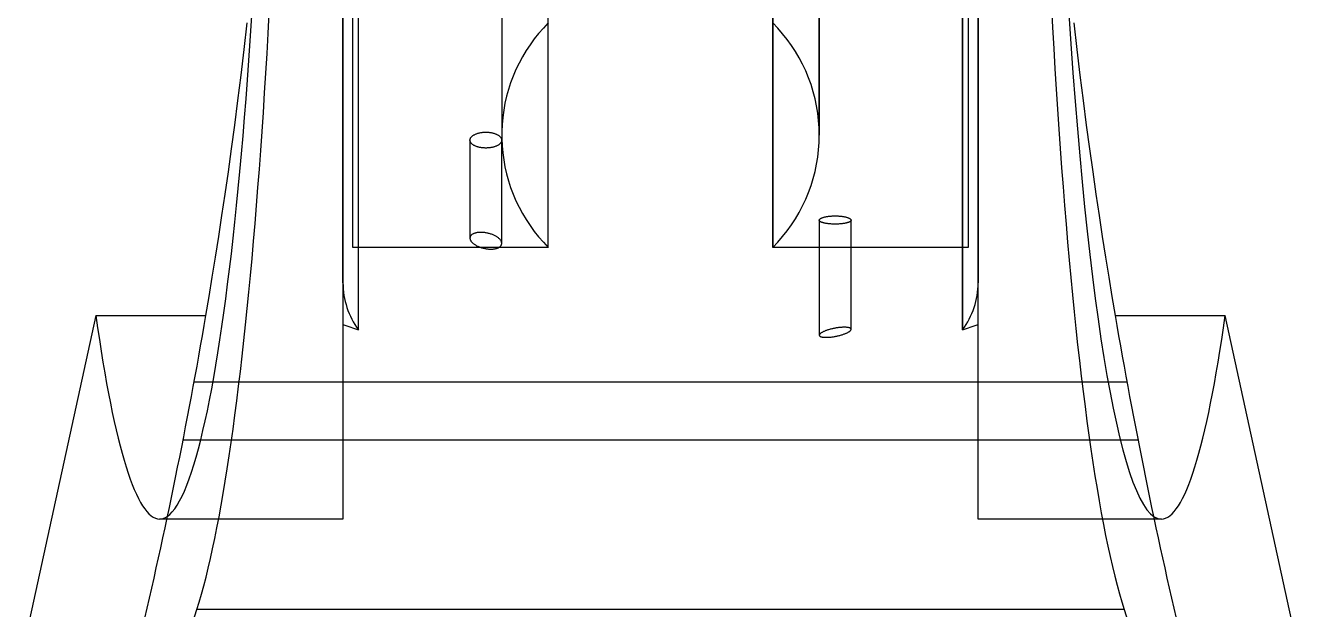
# Model space of a CAD drawing. Header units: millimetres. Extents: x 1269 to 5832, y 527 to 3540.
# Drawn here: x 1624.08 to 1656.08, y 846.67 to 861.38 of the extents above; entities that cross this region are included whole.
import ezdxf

# ---------------------------------------------------------------- set-up
doc = ezdxf.new("R2010")
doc.units = ezdxf.units.MM
doc.layers.add('HIDDEN', color=7, linetype='Continuous')
doc.layers.add('THICK', color=7, linetype='Continuous')

# ---------------------------------------------------------------- blocks, each defined once
blk = doc.blocks.new('lozysko')
at = {"layer": 'HIDDEN'}
for p, q in [((1042.982, -205), (1047.6, -205)), ((1047.6, -205), (1047.6, -259)), ((1063.6, -205), (1068.218, -205)), ((1063.6, -259), (1063.6, -205)), ((1067.626, -207), (1043.574, -207)), ((1043.849, -208.45), (1067.351, -208.45)), ((1051.219, -209.599), (1051.2, -209.602)), ((1051.239, -209.595), (1051.219, -209.599)), ((1051.259, -209.592), (1051.239, -209.595)), ((1051.279, -209.59), (1051.259, -209.592)), ((1051.299, -209.587), (1051.279, -209.59)), ((1051.318, -209.585), (1051.299, -209.587)), ((1051.338, -209.583), (1051.318, -209.585)), ((1051.357, -209.581), (1051.338, -209.583)), ((1051.375, -209.58), (1051.357, -209.581)), ((1051.394, -209.579), (1051.375, -209.58)), ((1051.411, -209.579), (1051.394, -209.579)), ((1051.428, -209.579), (1051.411, -209.579)), ((1051.444, -209.579), (1051.428, -209.579)), ((1051.46, -209.579), (1051.444, -209.579)), ((1051.475, -209.58), (1051.46, -209.579)), ((1051.489, -209.581), (1051.475, -209.58)), ((1051.502, -209.582), (1051.489, -209.581)), ((1051.515, -209.584), (1051.502, -209.582)), ((1051.527, -209.586), (1051.515, -209.584)), ((1051.538, -209.588), (1051.527, -209.586)), ((1051.549, -209.591), (1051.538, -209.588)), ((1051.558, -209.594), (1051.549, -209.591)), ((1051.567, -209.597), (1051.558, -209.594)), ((1051.575, -209.6), (1051.567, -209.597)), ((1047.991, -209.766), (1047.991, -254.234)), ((1047.991, -254.234), (1047.991, -209.766)), ((1050.801, -209.774), (1050.8, -209.779)), ((1050.8, -209.779), (1050.8, -209.784)), ((1050.8, -209.779), (1050.8, -212.53)), ((1050.8, -209.784), (1050.802, -209.789)), ((1050.802, -209.769), (1050.801, -209.774)), ((1050.805, -209.763), (1050.802, -209.769)), ((1050.802, -209.789), (1050.804, -209.794)), ((1050.804, -209.794), (1050.808, -209.798)), ((1050.808, -209.757), (1050.805, -209.763)), ((1050.813, -209.751), (1050.808, -209.757)), ((1050.808, -209.798), (1050.812, -209.803)), ((1050.812, -209.803), (1050.818, -209.807)), ((1050.818, -209.745), (1050.813, -209.751)), ((1050.825, -209.738), (1050.818, -209.745)), ((1050.818, -209.807), (1050.824, -209.81)), ((1050.824, -209.81), (1050.832, -209.814)), ((1050.833, -209.732), (1050.825, -209.738)), ((1050.832, -209.814), (1050.84, -209.817)), ((1050.842, -209.726), (1050.833, -209.732)), ((1050.84, -209.817), (1050.85, -209.82)), ((1050.851, -209.719), (1050.842, -209.726)), ((1050.85, -209.82), (1050.86, -209.823)), ((1050.862, -209.713), (1050.851, -209.719)), ((1050.86, -209.823), (1050.871, -209.825)), ((1050.873, -209.706), (1050.862, -209.713)), ((1050.871, -209.825), (1050.883, -209.827)), ((1050.885, -209.7), (1050.873, -209.706)), ((1050.883, -209.827), (1050.895, -209.829)), ((1050.898, -209.693), (1050.885, -209.7)), ((1050.895, -209.829), (1050.908, -209.83)), ((1050.911, -209.687), (1050.898, -209.693)), ((1050.908, -209.83), (1050.922, -209.831)), ((1050.925, -209.681), (1050.911, -209.687)), ((1050.922, -209.831), (1050.936, -209.832)), ((1050.94, -209.675), (1050.925, -209.681)), ((1050.936, -209.832), (1050.951, -209.832)), ((1050.956, -209.669), (1050.94, -209.675)), ((1050.951, -209.832), (1050.967, -209.833)), ((1050.972, -209.663), (1050.956, -209.669)), ((1050.967, -209.833), (1050.983, -209.832)), ((1050.989, -209.657), (1050.972, -209.663)), ((1050.983, -209.832), (1051.001, -209.832)), ((1051.006, -209.651), (1050.989, -209.657)), ((1051.001, -209.832), (1051.018, -209.831)), ((1051.025, -209.645), (1051.006, -209.651)), ((1051.018, -209.831), (1051.036, -209.83)), ((1051.043, -209.639), (1051.025, -209.645)), ((1051.036, -209.83), (1051.055, -209.829)), ((1051.062, -209.634), (1051.043, -209.639)), ((1051.055, -209.829), (1051.074, -209.827)), ((1051.082, -209.628), (1051.062, -209.634)), ((1051.074, -209.827), (1051.093, -209.825)), ((1051.101, -209.623), (1051.082, -209.628)), ((1051.093, -209.825), (1051.113, -209.823)), ((1051.121, -209.619), (1051.101, -209.623)), ((1051.113, -209.823), (1051.132, -209.82)), ((1051.141, -209.614), (1051.121, -209.619)), ((1051.132, -209.82), (1051.152, -209.817)), ((1051.161, -209.61), (1051.141, -209.614)), ((1051.152, -209.817), (1051.171, -209.814)), ((1051.181, -209.606), (1051.161, -209.61)), ((1051.171, -209.814), (1051.19, -209.811)), ((1051.2, -209.602), (1051.181, -209.606)), ((1051.19, -209.811), (1051.21, -209.807)), ((1051.21, -209.807), (1051.229, -209.803)), ((1051.229, -209.803), (1051.248, -209.799)), ((1051.248, -209.799), (1051.268, -209.795)), ((1051.268, -209.795), (1051.287, -209.79)), ((1051.287, -209.79), (1051.307, -209.786)), ((1051.307, -209.786), (1051.326, -209.781)), ((1051.326, -209.781), (1051.345, -209.775)), ((1051.345, -209.775), (1051.364, -209.77)), ((1051.364, -209.77), (1051.382, -209.764)), ((1051.382, -209.764), (1051.399, -209.759)), ((1051.399, -209.759), (1051.417, -209.753)), ((1051.417, -209.753), (1051.433, -209.747)), ((1051.433, -209.747), (1051.449, -209.741)), ((1051.449, -209.741), (1051.464, -209.735)), ((1051.464, -209.735), (1051.478, -209.729)), ((1051.478, -209.729), (1051.492, -209.723)), ((1051.492, -209.723), (1051.505, -209.717)), ((1051.505, -209.717), (1051.517, -209.71)), ((1051.517, -209.71), (1051.529, -209.704)), ((1051.529, -209.704), (1051.54, -209.698)), ((1051.54, -209.698), (1051.55, -209.691)), ((1051.55, -209.691), (1051.56, -209.685)), ((1051.56, -209.685), (1051.568, -209.678)), ((1051.568, -209.678), (1051.576, -209.672)), ((1051.581, -209.604), (1051.575, -209.6)), ((1051.576, -209.672), (1051.582, -209.666)), ((1051.587, -209.608), (1051.581, -209.604)), ((1051.582, -209.666), (1051.588, -209.66)), ((1051.592, -209.613), (1051.587, -209.608)), ((1051.588, -209.66), (1051.592, -209.654)), ((1051.595, -209.617), (1051.592, -209.613)), ((1051.592, -209.654), (1051.596, -209.648)), ((1051.598, -209.622), (1051.595, -209.617)), ((1051.596, -209.648), (1051.598, -209.642)), ((1051.599, -209.627), (1051.598, -209.622)), ((1051.598, -209.642), (1051.6, -209.637)), ((1051.6, -209.632), (1051.599, -209.627)), ((1051.6, -209.637), (1051.6, -209.632)), ((1051.6, -212.53), (1051.6, -209.632)), ((1063.209, -209.766), (1063.209, -254.234)), ((1063.209, -209.766), (1063.209, -254.234)), ((1047.6, -232), (1047.6, -210.954)), ((1063.6, -210.954), (1063.6, -232)), ((1059.683, -211.837), (1059.671, -211.843)), ((1059.695, -211.832), (1059.683, -211.837)), ((1059.708, -211.826), (1059.695, -211.832)), ((1059.722, -211.822), (1059.708, -211.826)), ((1059.736, -211.818), (1059.722, -211.822)), ((1059.751, -211.814), (1059.736, -211.818)), ((1059.767, -211.81), (1059.751, -211.814)), ((1059.783, -211.808), (1059.767, -211.81)), ((1059.801, -211.805), (1059.783, -211.808)), ((1059.818, -211.803), (1059.801, -211.805)), ((1059.836, -211.802), (1059.818, -211.803)), ((1059.855, -211.801), (1059.836, -211.802)), ((1059.874, -211.801), (1059.855, -211.801)), ((1059.893, -211.801), (1059.874, -211.801)), ((1059.913, -211.802), (1059.893, -211.801)), ((1059.932, -211.803), (1059.913, -211.802)), ((1059.952, -211.805), (1059.932, -211.803)), ((1059.971, -211.807), (1059.952, -211.805)), ((1059.99, -211.81), (1059.971, -211.807)), ((1060.01, -211.813), (1059.99, -211.81)), ((1060.029, -211.817), (1060.01, -211.813)), ((1060.048, -211.821), (1060.029, -211.817)), ((1060.068, -211.825), (1060.048, -211.821)), ((1060.087, -211.831), (1060.068, -211.825)), ((1060.107, -211.836), (1060.087, -211.831)), ((1060.126, -211.842), (1060.107, -211.836)), ((1047.85, -211.843), (1052.772, -211.843)), ((1047.85, -252.157), (1047.85, -211.843)), ((1052.523, -212.116), (1052.408, -212.261)), ((1052.644, -211.977), (1052.523, -212.116)), ((1052.772, -211.843), (1052.644, -211.977)), ((1052.772, -252.157), (1052.772, -211.843)), ((1052.772, -211.843), (1052.772, -252.157)), ((1058.428, -211.843), (1058.428, -252.157)), ((1058.552, -211.973), (1058.428, -211.843)), ((1058.428, -211.843), (1063.35, -211.843)), ((1058.428, -211.843), (1058.428, -252.157)), ((1058.671, -212.108), (1058.552, -211.973)), ((1058.782, -212.248), (1058.671, -212.108)), ((1059.602, -211.926), (1059.6, -211.936)), ((1059.6, -211.936), (1059.6, -211.945)), ((1059.6, -211.945), (1059.6, -214.544)), ((1059.6, -211.945), (1059.6, -211.955)), ((1059.6, -211.955), (1059.602, -211.965)), ((1059.604, -211.917), (1059.602, -211.926)), ((1059.602, -211.965), (1059.604, -211.976)), ((1059.608, -211.907), (1059.604, -211.917)), ((1059.604, -211.976), (1059.608, -211.986)), ((1059.612, -211.898), (1059.608, -211.907)), ((1059.608, -211.986), (1059.612, -211.997)), ((1059.618, -211.889), (1059.612, -211.898)), ((1059.612, -211.997), (1059.618, -212.007)), ((1059.624, -211.881), (1059.618, -211.889)), ((1059.618, -212.007), (1059.624, -212.018)), ((1059.632, -211.872), (1059.624, -211.881)), ((1059.624, -212.018), (1059.632, -212.029)), ((1059.64, -211.864), (1059.632, -211.872)), ((1059.632, -212.029), (1059.64, -212.04)), ((1059.65, -211.857), (1059.64, -211.864)), ((1059.64, -212.04), (1059.65, -212.05)), ((1059.66, -211.85), (1059.65, -211.857)), ((1059.65, -212.05), (1059.66, -212.061)), ((1059.671, -211.843), (1059.66, -211.85)), ((1059.66, -212.061), (1059.671, -212.071)), ((1059.671, -212.071), (1059.683, -212.081)), ((1059.683, -212.081), (1059.695, -212.091)), ((1059.695, -212.091), (1059.708, -212.1)), ((1059.708, -212.1), (1059.722, -212.109)), ((1059.722, -212.109), (1059.736, -212.118)), ((1059.736, -212.118), (1059.751, -212.127)), ((1059.751, -212.127), (1059.767, -212.135)), ((1059.767, -212.135), (1059.783, -212.144)), ((1059.783, -212.144), (1059.801, -212.152)), ((1059.801, -212.152), (1059.818, -212.159)), ((1059.818, -212.159), (1059.836, -212.167)), ((1060.145, -211.849), (1060.126, -211.842)), ((1060.164, -211.856), (1060.145, -211.849)), ((1060.182, -211.863), (1060.164, -211.856)), ((1060.199, -211.871), (1060.182, -211.863)), ((1060.217, -211.879), (1060.199, -211.871)), ((1060.233, -211.887), (1060.217, -211.879)), ((1060.249, -211.896), (1060.233, -211.887)), ((1060.264, -211.905), (1060.249, -211.896)), ((1060.278, -211.914), (1060.264, -211.905)), ((1060.292, -211.923), (1060.278, -211.914)), ((1060.305, -211.932), (1060.292, -211.923)), ((1060.317, -211.942), (1060.305, -211.932)), ((1060.329, -211.952), (1060.317, -211.942)), ((1060.34, -211.962), (1060.329, -211.952)), ((1060.35, -211.973), (1060.34, -211.962)), ((1060.36, -211.983), (1060.35, -211.973)), ((1060.35, -212.166), (1060.36, -212.158)), ((1060.368, -211.994), (1060.36, -211.983)), ((1060.36, -212.158), (1060.368, -212.15)), ((1060.376, -212.005), (1060.368, -211.994)), ((1060.368, -212.15), (1060.376, -212.142)), ((1060.382, -212.015), (1060.376, -212.005)), ((1060.376, -212.142), (1060.382, -212.134)), ((1060.388, -212.026), (1060.382, -212.015)), ((1060.382, -212.134), (1060.388, -212.125)), ((1060.392, -212.037), (1060.388, -212.026)), ((1060.388, -212.125), (1060.392, -212.116)), ((1060.396, -212.047), (1060.392, -212.037)), ((1060.392, -212.116), (1060.396, -212.106)), ((1060.398, -212.058), (1060.396, -212.047)), ((1060.396, -212.106), (1060.398, -212.097)), ((1060.4, -212.068), (1060.398, -212.058)), ((1060.398, -212.097), (1060.4, -212.087)), ((1060.4, -212.077), (1060.4, -212.068)), ((1060.4, -214.544), (1060.4, -212.077)), ((1060.4, -212.087), (1060.4, -212.077)), ((1063.35, -211.843), (1063.35, -252.157)), ((1050.848, -212.482), (1050.857, -212.478)), ((1050.857, -212.478), (1050.867, -212.474)), ((1050.867, -212.474), (1050.877, -212.47)), ((1050.877, -212.47), (1050.888, -212.467)), ((1050.888, -212.467), (1050.899, -212.463)), ((1050.899, -212.463), (1050.911, -212.46)), ((1050.911, -212.46), (1050.923, -212.457)), ((1050.923, -212.457), (1050.936, -212.454)), ((1050.936, -212.454), (1050.95, -212.452)), ((1050.95, -212.452), (1050.964, -212.449)), ((1050.964, -212.449), (1050.979, -212.446)), ((1050.979, -212.446), (1050.994, -212.444)), ((1050.994, -212.444), (1051.01, -212.442)), ((1051.01, -212.442), (1051.026, -212.44)), ((1051.026, -212.44), (1051.043, -212.438)), ((1051.043, -212.438), (1051.06, -212.436)), ((1051.06, -212.436), (1051.077, -212.435)), ((1051.077, -212.435), (1051.094, -212.434)), ((1051.094, -212.434), (1051.112, -212.433)), ((1051.112, -212.433), (1051.13, -212.432)), ((1051.13, -212.432), (1051.147, -212.431)), ((1051.147, -212.431), (1051.165, -212.431)), ((1051.165, -212.431), (1051.183, -212.43)), ((1051.183, -212.43), (1051.2, -212.43)), ((1051.2, -212.43), (1051.217, -212.43)), ((1051.217, -212.43), (1051.235, -212.431)), ((1051.235, -212.431), (1051.253, -212.431)), ((1051.253, -212.431), (1051.27, -212.432)), ((1051.27, -212.432), (1051.288, -212.433)), ((1051.288, -212.433), (1051.306, -212.434)), ((1051.306, -212.434), (1051.323, -212.435)), ((1051.323, -212.435), (1051.34, -212.436)), ((1051.34, -212.436), (1051.357, -212.438)), ((1051.357, -212.438), (1051.374, -212.44)), ((1051.374, -212.44), (1051.39, -212.442)), ((1051.39, -212.442), (1051.406, -212.444)), ((1051.406, -212.444), (1051.421, -212.446)), ((1051.421, -212.446), (1051.436, -212.449)), ((1051.436, -212.449), (1051.45, -212.452)), ((1051.45, -212.452), (1051.464, -212.454)), ((1051.464, -212.454), (1051.477, -212.457)), ((1051.477, -212.457), (1051.489, -212.46)), ((1051.489, -212.46), (1051.501, -212.463)), ((1051.501, -212.463), (1051.512, -212.467)), ((1051.512, -212.467), (1051.523, -212.47)), ((1051.523, -212.47), (1051.533, -212.474)), ((1051.533, -212.474), (1051.543, -212.478)), ((1051.543, -212.478), (1051.552, -212.482)), ((1052.3, -212.411), (1052.199, -212.566)), ((1052.408, -212.261), (1052.3, -212.411)), ((1058.888, -212.394), (1058.782, -212.248)), ((1058.987, -212.543), (1058.888, -212.394)), ((1059.836, -212.167), (1059.855, -212.174)), ((1059.855, -212.174), (1059.874, -212.18)), ((1059.874, -212.18), (1059.893, -212.186)), ((1059.893, -212.186), (1059.913, -212.192)), ((1059.913, -212.192), (1059.932, -212.197)), ((1059.932, -212.197), (1059.952, -212.202)), ((1059.952, -212.202), (1059.971, -212.206)), ((1059.971, -212.206), (1059.99, -212.21)), ((1059.99, -212.21), (1060.01, -212.213)), ((1060.01, -212.213), (1060.029, -212.216)), ((1060.029, -212.216), (1060.048, -212.218)), ((1060.048, -212.218), (1060.068, -212.22)), ((1060.068, -212.22), (1060.087, -212.221)), ((1060.087, -212.221), (1060.107, -212.222)), ((1060.107, -212.222), (1060.126, -212.222)), ((1060.126, -212.222), (1060.145, -212.222)), ((1060.145, -212.222), (1060.164, -212.221)), ((1060.164, -212.221), (1060.182, -212.219)), ((1060.182, -212.219), (1060.199, -212.218)), ((1060.199, -212.218), (1060.217, -212.215)), ((1060.217, -212.215), (1060.233, -212.212)), ((1060.233, -212.212), (1060.249, -212.209)), ((1060.249, -212.209), (1060.264, -212.205)), ((1060.264, -212.205), (1060.278, -212.201)), ((1060.278, -212.201), (1060.292, -212.196)), ((1060.292, -212.196), (1060.305, -212.191)), ((1060.305, -212.191), (1060.317, -212.186)), ((1060.317, -212.186), (1060.329, -212.179)), ((1060.329, -212.179), (1060.34, -212.173)), ((1060.34, -212.173), (1060.35, -212.166)), ((1050.8, -212.525), (1050.802, -212.521)), ((1050.8, -212.53), (1050.8, -212.525)), ((1050.8, -212.535), (1050.8, -212.53)), ((1050.802, -212.54), (1050.8, -212.535)), ((1050.802, -212.521), (1050.804, -212.516)), ((1050.804, -212.544), (1050.802, -212.54)), ((1050.804, -212.516), (1050.806, -212.512)), ((1050.807, -212.549), (1050.804, -212.544)), ((1050.806, -212.512), (1050.81, -212.507)), ((1050.811, -212.554), (1050.807, -212.549)), ((1050.81, -212.507), (1050.814, -212.503)), ((1050.816, -212.559), (1050.811, -212.554)), ((1050.814, -212.503), (1050.819, -212.498)), ((1050.822, -212.564), (1050.816, -212.559)), ((1050.819, -212.498), (1050.825, -212.494)), ((1050.829, -212.569), (1050.822, -212.564)), ((1050.825, -212.494), (1050.832, -212.49)), ((1050.836, -212.574), (1050.829, -212.569)), ((1050.832, -212.49), (1050.84, -212.486)), ((1050.845, -212.578), (1050.836, -212.574)), ((1050.84, -212.486), (1050.848, -212.482)), ((1050.854, -212.583), (1050.845, -212.578)), ((1050.864, -212.587), (1050.854, -212.583)), ((1050.875, -212.592), (1050.864, -212.587)), ((1050.886, -212.596), (1050.875, -212.592)), ((1050.898, -212.6), (1050.886, -212.596)), ((1050.911, -212.603), (1050.898, -212.6)), ((1050.924, -212.607), (1050.911, -212.603)), ((1050.937, -212.61), (1050.924, -212.607)), ((1050.952, -212.614), (1050.937, -212.61)), ((1050.967, -212.617), (1050.952, -212.614)), ((1050.983, -212.62), (1050.967, -212.617)), ((1050.999, -212.622), (1050.983, -212.62)), ((1051.016, -212.625), (1050.999, -212.622)), ((1051.034, -212.627), (1051.016, -212.625)), ((1051.051, -212.629), (1051.034, -212.627)), ((1051.07, -212.631), (1051.051, -212.629)), ((1051.088, -212.633), (1051.07, -212.631)), ((1051.107, -212.634), (1051.088, -212.633)), ((1051.125, -212.635), (1051.107, -212.634)), ((1051.144, -212.636), (1051.125, -212.635)), ((1051.163, -212.637), (1051.144, -212.636)), ((1051.182, -212.637), (1051.163, -212.637)), ((1051.2, -212.637), (1051.182, -212.637)), ((1051.218, -212.637), (1051.2, -212.637)), ((1051.237, -212.637), (1051.218, -212.637)), ((1051.256, -212.636), (1051.237, -212.637)), ((1051.275, -212.635), (1051.256, -212.636)), ((1051.293, -212.634), (1051.275, -212.635)), ((1051.312, -212.633), (1051.293, -212.634)), ((1051.33, -212.631), (1051.312, -212.633)), ((1051.349, -212.629), (1051.33, -212.631)), ((1051.366, -212.627), (1051.349, -212.629)), ((1051.384, -212.625), (1051.366, -212.627)), ((1051.401, -212.622), (1051.384, -212.625)), ((1051.417, -212.62), (1051.401, -212.622)), ((1051.433, -212.617), (1051.417, -212.62)), ((1051.448, -212.614), (1051.433, -212.617)), ((1051.463, -212.61), (1051.448, -212.614)), ((1051.476, -212.607), (1051.463, -212.61)), ((1051.489, -212.603), (1051.476, -212.607)), ((1051.502, -212.6), (1051.489, -212.603)), ((1051.514, -212.596), (1051.502, -212.6)), ((1051.525, -212.592), (1051.514, -212.596)), ((1051.536, -212.587), (1051.525, -212.592)), ((1051.546, -212.583), (1051.536, -212.587)), ((1051.555, -212.578), (1051.546, -212.583)), ((1051.552, -212.482), (1051.56, -212.486)), ((1051.564, -212.574), (1051.555, -212.578)), ((1051.56, -212.486), (1051.568, -212.49)), ((1051.571, -212.569), (1051.564, -212.574)), ((1051.568, -212.49), (1051.575, -212.494)), ((1051.578, -212.564), (1051.571, -212.569)), ((1051.575, -212.494), (1051.581, -212.498)), ((1051.584, -212.559), (1051.578, -212.564)), ((1051.581, -212.498), (1051.586, -212.503)), ((1051.589, -212.554), (1051.584, -212.559)), ((1051.586, -212.503), (1051.59, -212.507)), ((1051.593, -212.549), (1051.589, -212.554)), ((1051.59, -212.507), (1051.594, -212.512)), ((1051.596, -212.544), (1051.593, -212.549)), ((1051.594, -212.512), (1051.596, -212.516)), ((1051.596, -212.516), (1051.598, -212.521)), ((1051.598, -212.54), (1051.596, -212.544)), ((1051.598, -212.521), (1051.6, -212.525)), ((1051.6, -212.535), (1051.598, -212.54)), ((1051.6, -212.525), (1051.6, -212.53)), ((1051.6, -212.53), (1051.6, -212.535)), ((1052.106, -212.725), (1052.019, -212.889)), ((1052.199, -212.566), (1052.106, -212.725)), ((1059.079, -212.698), (1058.987, -212.543)), ((1059.164, -212.856), (1059.079, -212.698)), ((1051.941, -213.056), (1051.87, -213.227)), ((1052.019, -212.889), (1051.941, -213.056)), ((1059.242, -213.017), (1059.164, -212.856)), ((1059.312, -213.182), (1059.242, -213.017)), ((1051.807, -213.4), (1051.753, -213.577)), ((1051.87, -213.227), (1051.807, -213.4)), ((1059.376, -213.35), (1059.312, -213.182)), ((1059.431, -213.521), (1059.376, -213.35)), ((1051.706, -213.756), (1051.668, -213.937)), ((1051.753, -213.577), (1051.706, -213.756)), ((1059.479, -213.694), (1059.431, -213.521)), ((1059.519, -213.869), (1059.479, -213.694)), ((1051.668, -213.937), (1051.638, -214.119)), ((1059.551, -214.046), (1059.519, -213.869)), ((1059.575, -214.224), (1059.551, -214.046)), ((1051.617, -214.302), (1051.604, -214.487)), ((1051.638, -214.119), (1051.617, -214.302)), ((1059.591, -214.402), (1059.575, -214.224)), ((1059.723, -214.401), (1059.736, -214.395)), ((1059.736, -214.395), (1059.75, -214.39)), ((1059.75, -214.39), (1059.764, -214.384)), ((1059.764, -214.384), (1059.779, -214.379)), ((1059.779, -214.379), (1059.794, -214.375)), ((1059.794, -214.375), (1059.81, -214.37)), ((1059.81, -214.37), (1059.826, -214.366)), ((1059.826, -214.366), (1059.843, -214.363)), ((1059.843, -214.363), (1059.86, -214.359)), ((1059.86, -214.359), (1059.877, -214.356)), ((1059.877, -214.356), (1059.894, -214.354)), ((1059.894, -214.354), (1059.912, -214.352)), ((1059.912, -214.352), (1059.93, -214.35)), ((1059.93, -214.35), (1059.947, -214.349)), ((1059.947, -214.349), (1059.965, -214.348)), ((1059.965, -214.348), (1059.983, -214.347)), ((1059.983, -214.347), (1060, -214.347)), ((1060, -214.347), (1060.017, -214.347)), ((1060.017, -214.347), (1060.035, -214.348)), ((1060.035, -214.348), (1060.053, -214.349)), ((1060.053, -214.349), (1060.07, -214.35)), ((1060.07, -214.35), (1060.088, -214.352)), ((1060.088, -214.352), (1060.106, -214.354)), ((1060.106, -214.354), (1060.123, -214.356)), ((1060.123, -214.356), (1060.14, -214.359)), ((1060.14, -214.359), (1060.157, -214.363)), ((1060.157, -214.363), (1060.174, -214.366)), ((1060.174, -214.366), (1060.19, -214.37)), ((1060.19, -214.37), (1060.206, -214.375)), ((1060.206, -214.375), (1060.221, -214.379)), ((1060.221, -214.379), (1060.236, -214.384)), ((1060.236, -214.384), (1060.25, -214.39)), ((1060.25, -214.39), (1060.264, -214.395)), ((1060.264, -214.395), (1060.277, -214.401)), ((1051.604, -214.487), (1051.6, -214.672)), ((1051.6, -214.672), (1051.604, -214.856)), ((1051.6, -214.672), (1051.6, -249.328)), ((1051.6, -249.328), (1051.6, -214.672)), ((1059.599, -214.582), (1059.591, -214.402)), ((1059.599, -214.761), (1059.599, -214.582)), ((1059.6, -214.535), (1059.602, -214.526)), ((1059.6, -214.544), (1059.6, -214.535)), ((1059.6, -214.553), (1059.6, -214.544)), ((1059.602, -214.562), (1059.6, -214.553)), ((1059.6, -249.328), (1059.6, -214.672)), ((1059.6, -249.328), (1059.6, -214.672)), ((1059.602, -214.526), (1059.604, -214.517)), ((1059.604, -214.572), (1059.602, -214.562)), ((1059.604, -214.517), (1059.606, -214.509)), ((1059.607, -214.581), (1059.604, -214.572)), ((1059.606, -214.509), (1059.61, -214.5)), ((1059.611, -214.59), (1059.607, -214.581)), ((1059.61, -214.5), (1059.614, -214.491)), ((1059.616, -214.6), (1059.611, -214.59)), ((1059.614, -214.491), (1059.619, -214.482)), ((1059.622, -214.609), (1059.616, -214.6)), ((1059.619, -214.482), (1059.625, -214.474)), ((1059.629, -214.618), (1059.622, -214.609)), ((1059.625, -214.474), (1059.632, -214.466)), ((1059.636, -214.627), (1059.629, -214.618)), ((1059.632, -214.466), (1059.64, -214.457)), ((1059.645, -214.636), (1059.636, -214.627)), ((1059.64, -214.457), (1059.648, -214.449)), ((1059.654, -214.645), (1059.645, -214.636)), ((1059.648, -214.449), (1059.657, -214.442)), ((1059.664, -214.653), (1059.654, -214.645)), ((1059.657, -214.442), (1059.667, -214.434)), ((1059.675, -214.661), (1059.664, -214.653)), ((1059.667, -214.434), (1059.677, -214.427)), ((1059.686, -214.669), (1059.675, -214.661)), ((1059.677, -214.427), (1059.688, -214.42)), ((1059.698, -214.676), (1059.686, -214.669)), ((1059.688, -214.42), (1059.699, -214.413)), ((1059.711, -214.683), (1059.698, -214.676)), ((1059.699, -214.413), (1059.711, -214.407)), ((1059.711, -214.407), (1059.723, -214.401)), ((1059.724, -214.69), (1059.711, -214.683)), ((1059.737, -214.696), (1059.724, -214.69)), ((1059.752, -214.703), (1059.737, -214.696)), ((1059.767, -214.708), (1059.752, -214.703)), ((1059.783, -214.714), (1059.767, -214.708)), ((1059.799, -214.719), (1059.783, -214.714)), ((1059.816, -214.724), (1059.799, -214.719)), ((1060.201, -214.719), (1060.184, -214.724)), ((1060.217, -214.714), (1060.201, -214.719)), ((1060.233, -214.708), (1060.217, -214.714)), ((1060.248, -214.703), (1060.233, -214.708)), ((1060.263, -214.696), (1060.248, -214.703)), ((1060.276, -214.69), (1060.263, -214.696)), ((1060.289, -214.683), (1060.276, -214.69)), ((1060.277, -214.401), (1060.289, -214.407)), ((1060.289, -214.407), (1060.301, -214.413)), ((1060.302, -214.676), (1060.289, -214.683)), ((1060.301, -214.413), (1060.312, -214.42)), ((1060.314, -214.669), (1060.302, -214.676)), ((1060.312, -214.42), (1060.323, -214.427)), ((1060.325, -214.661), (1060.314, -214.669)), ((1060.323, -214.427), (1060.333, -214.434)), ((1060.336, -214.653), (1060.325, -214.661)), ((1060.333, -214.434), (1060.343, -214.442)), ((1060.346, -214.645), (1060.336, -214.653)), ((1060.343, -214.442), (1060.352, -214.449)), ((1060.355, -214.636), (1060.346, -214.645)), ((1060.352, -214.449), (1060.36, -214.457)), ((1060.364, -214.627), (1060.355, -214.636)), ((1060.36, -214.457), (1060.368, -214.466)), ((1060.371, -214.618), (1060.364, -214.627)), ((1060.368, -214.466), (1060.375, -214.474)), ((1060.378, -214.609), (1060.371, -214.618)), ((1060.375, -214.474), (1060.381, -214.482)), ((1060.384, -214.6), (1060.378, -214.609)), ((1060.381, -214.482), (1060.386, -214.491)), ((1060.389, -214.59), (1060.384, -214.6)), ((1060.386, -214.491), (1060.39, -214.5)), ((1060.393, -214.581), (1060.389, -214.59)), ((1060.39, -214.5), (1060.394, -214.509)), ((1060.396, -214.572), (1060.393, -214.581)), ((1060.394, -214.509), (1060.396, -214.517)), ((1060.396, -214.517), (1060.398, -214.526)), ((1060.398, -214.562), (1060.396, -214.572)), ((1060.398, -214.526), (1060.4, -214.535)), ((1060.4, -214.553), (1060.398, -214.562)), ((1060.4, -214.535), (1060.4, -214.544)), ((1060.4, -214.544), (1060.4, -214.553)), ((1051.604, -214.856), (1051.617, -215.041)), ((1059.575, -215.119), (1059.591, -214.941)), ((1059.591, -214.941), (1059.599, -214.761)), ((1059.834, -214.728), (1059.816, -214.724)), ((1059.851, -214.732), (1059.834, -214.728)), ((1059.87, -214.736), (1059.851, -214.732)), ((1059.888, -214.739), (1059.87, -214.736)), ((1059.907, -214.741), (1059.888, -214.739)), ((1059.925, -214.743), (1059.907, -214.741)), ((1059.944, -214.745), (1059.925, -214.743)), ((1059.963, -214.746), (1059.944, -214.745)), ((1059.982, -214.747), (1059.963, -214.746)), ((1060, -214.747), (1059.982, -214.747)), ((1060.018, -214.747), (1060, -214.747)), ((1060.037, -214.746), (1060.018, -214.747)), ((1060.056, -214.745), (1060.037, -214.746)), ((1060.075, -214.743), (1060.056, -214.745)), ((1060.093, -214.741), (1060.075, -214.743)), ((1060.112, -214.739), (1060.093, -214.741)), ((1060.13, -214.736), (1060.112, -214.739)), ((1060.149, -214.732), (1060.13, -214.736)), ((1060.166, -214.728), (1060.149, -214.732)), ((1060.184, -214.724), (1060.166, -214.728)), ((1051.617, -215.041), (1051.638, -215.224)), ((1051.638, -215.224), (1051.668, -215.407)), ((1059.519, -215.474), (1059.551, -215.297)), ((1059.551, -215.297), (1059.575, -215.119)), ((1051.668, -215.407), (1051.706, -215.587)), ((1051.706, -215.587), (1051.753, -215.766)), ((1059.431, -215.822), (1059.479, -215.649)), ((1059.479, -215.649), (1059.519, -215.474)), ((1051.753, -215.766), (1051.807, -215.943)), ((1051.807, -215.943), (1051.87, -216.117)), ((1059.312, -216.161), (1059.376, -215.993)), ((1059.376, -215.993), (1059.431, -215.822)), ((1051.87, -216.117), (1051.941, -216.287)), ((1051.941, -216.287), (1052.019, -216.455)), ((1059.242, -216.326), (1059.312, -216.161)), ((1052.019, -216.455), (1052.106, -216.618)), ((1052.106, -216.618), (1052.199, -216.777)), ((1059.079, -216.646), (1059.164, -216.488)), ((1059.164, -216.488), (1059.242, -216.326)), ((1052.199, -216.777), (1052.3, -216.932)), ((1052.3, -216.932), (1052.408, -217.082)), ((1058.782, -217.095), (1058.888, -216.95)), ((1058.888, -216.95), (1058.987, -216.8)), ((1058.987, -216.8), (1059.079, -216.646)), ((1052.408, -217.082), (1052.523, -217.227)), ((1052.523, -217.227), (1052.644, -217.366)), ((1058.552, -217.37), (1058.671, -217.235)), ((1058.671, -217.235), (1058.782, -217.095)), ((1052.644, -217.366), (1052.772, -217.5)), ((1058.428, -217.5), (1058.552, -217.37))]:
    blk.add_line(p, q, dxfattribs=at)
for centre, radius, start, end in [((1055.6, -232), 23.5, 108.8927, 109.9028), ((1049.6, -210.954), 2, 143.573, 180), ((1055.6, -232), 23.5, 70.0972, 71.1073), ((1061.6, -210.954), 2, 0, 36.4269)]:
    blk.add_arc(centre, radius, start, end, dxfattribs=at)
for centre, major_axis, start_param, end_param in [((916, -232), (-130, 0), -2.972558, -2.908724), ((1195.2, -232), (130, 0), 2.908724, 2.972558)]:
    blk.add_ellipse(centre, major_axis=major_axis, ratio=1, start_param=start_param, end_param=end_param, dxfattribs=at)
at = {"layer": 'THICK'}
for p, q in [((1043.92, -202.721), (1041.485, -195.161)), ((1069.715, -195.161), (1067.28, -202.721)), ((1039.6, -202), (1041.374, -210.13)), ((1069.826, -210.13), (1071.6, -202)), ((1043.92, -202.721), (1067.28, -202.721)), ((1044.147, -210.13), (1041.374, -210.13)), ((1044.227, -210.604), (1044.147, -210.13)), ((1067.053, -210.13), (1066.973, -210.604)), ((1069.826, -210.13), (1067.053, -210.13)), ((1044.308, -211.094), (1044.227, -210.604)), ((1066.973, -210.604), (1066.892, -211.094)), ((1044.389, -211.598), (1044.308, -211.094)), ((1066.892, -211.094), (1066.811, -211.598)), ((1044.47, -212.116), (1044.389, -211.598)), ((1066.811, -211.598), (1066.73, -212.116)), ((1044.551, -212.644), (1044.47, -212.116)), ((1066.73, -212.116), (1066.649, -212.644)), ((1044.631, -213.185), (1044.551, -212.644)), ((1066.649, -212.644), (1066.569, -213.185)), ((1044.712, -213.745), (1044.631, -213.185)), ((1066.569, -213.185), (1066.488, -213.745)), ((1044.793, -214.325), (1044.712, -213.745)), ((1066.488, -213.745), (1066.407, -214.325)), ((1044.874, -214.924), (1044.793, -214.325)), ((1066.407, -214.325), (1066.326, -214.924)), ((1044.954, -215.542), (1044.874, -214.924)), ((1066.326, -214.924), (1066.246, -215.542)), ((1045.034, -216.178), (1044.954, -215.542)), ((1066.246, -215.542), (1066.166, -216.178)), ((1045.112, -216.831), (1045.034, -216.178)), ((1066.166, -216.178), (1066.088, -216.831)), ((1045.189, -217.5), (1045.112, -216.831)), ((1066.088, -216.831), (1066.011, -217.5))]:
    blk.add_line(p, q, dxfattribs=at)
for centre, major_axis, ratio, start_param, end_param in [((1042.982, -232), (0, 30.7), 0.101563, -2.83616, -0.305433), ((1068.218, -232), (0, -30.7), 0.101562, -2.83616, -1.610969), ((1042.982, -232), (0, -27), 0.101563, 3.141593, 3.768237), ((1042.982, -232), (0, -27), 0.101563, 0, 3.141593), ((1068.218, -232), (0, 27), 0.101562, 0, 1.437642), ((1068.218, -232), (0, 27), 0.101562, -0.626644, 0)]:
    blk.add_ellipse(centre, major_axis=major_axis, ratio=ratio, start_param=start_param, end_param=end_param, dxfattribs=at)

msp = doc.modelspace()

# ---------------------------------------------------------------- block references
at = {"rotation": 180}
msp.add_blockref('lozysko', (2695.679, 643.949), dxfattribs=at)

doc.saveas('drawing.dxf')
